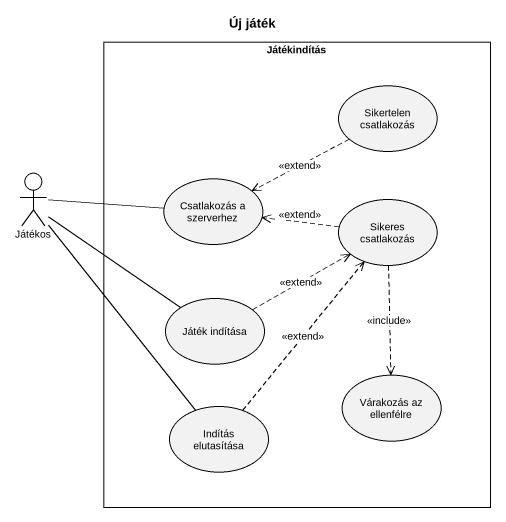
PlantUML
@startuml
title Új játék
rectangle Játékindítás {
  usecase "Sikertelen csatlakozás" as Sikertelen_csatlakozás
  usecase "Csatlakozás a szerverhez" as Csatlakozás_a_szerverhez
  usecase "Sikeres csatlakozás" as Sikeres_csatlakozás
  usecase "Játék indítása" as Játék_indítása
  usecase "Várakozás az ellenfélre" as Várakozás_az_ellenfélre
  usecase "Indítás elutasítása" as Indítás_elutasítása
}
actor Játékos
Sikertelen_csatlakozás .left.> Csatlakozás_a_szerverhez : <<extend>>
Játékos -right- Csatlakozás_a_szerverhez
Játékos -- Játék_indítása
Játékos -- Indítás_elutasítása
Sikeres_csatlakozás .left.> Csatlakozás_a_szerverhez : <<extend>>
Sikeres_csatlakozás ..> Várakozás_az_ellenfélre : <<include>>
Játék_indítása .right.> Sikeres_csatlakozás : <<extend>>
Indítás_elutasítása .up.> Sikeres_csatlakozás : <<extend>>
@enduml
